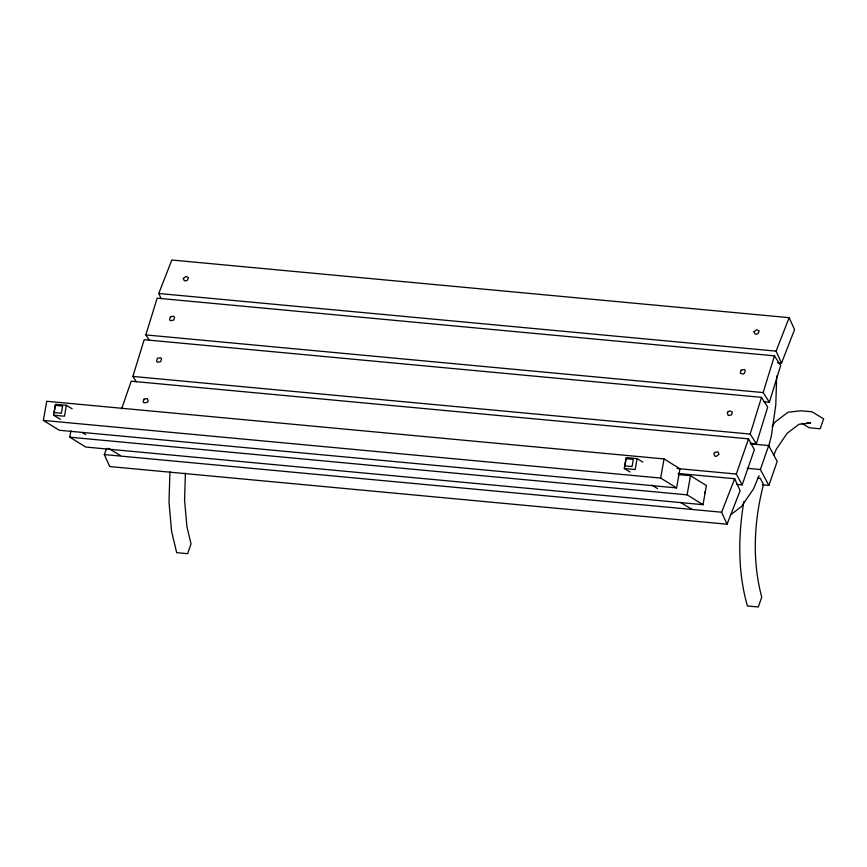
<?xml version="1.0" encoding="UTF-8"?>
<svg xmlns="http://www.w3.org/2000/svg" width="867" height="867" viewBox="0 0 867 867"><rect width="100%" height="100%" fill="white"/><g stroke="black" fill="none" stroke-linecap="round" stroke-linejoin="round"><path stroke-width="1.3" d="M704.698 493.29L704.719 491.936M169.932 471.886L169 502.047L171.59 531.352L176.695 552.669L187.608 553.688L191.033 543.847L186.925 526.692L184.573 500.237L185.408 473.187M776.691 375.964L775.802 404.802L771.327 436.09L768.552 446.548M743.843 501.722C738.077 536.185 737.741 572.177 747.408 605.968L758.322 606.987L761.735 597.146C751.917 560.44 753.965 521.013 763.502 484.469L760.153 478.226L757.725 477.999M60.452 419.346L53.57 415.195L55.455 404.304L66.369 405.322L72.145 408.801M66.369 405.322L64.483 416.225L53.57 415.195M630.016 471.962L624.283 468.505L626.169 457.603L637.082 458.621L642.859 462.1M637.082 458.621L635.197 469.524L624.283 468.505M43.35 420.419L46.71 401.269L664.035 458.925L679.945 468.765L676.585 487.915L59.259 430.26L43.35 420.419L660.676 478.064L676.585 487.915M678.352 474.563L690.49 475.701L706.399 485.542L703.029 504.692L85.714 447.036L69.804 437.196L70.921 430.812M660.676 478.064L664.035 458.925M703.029 504.692L687.119 494.851L690.49 475.701M136.314 381.816L132.868 376.43L144.171 339.691L761.497 397.346L767.707 407.046L756.392 443.774L751.006 443.265M149.287 340.298L145.829 334.911L157.144 298.183L774.469 355.838L780.679 365.538L769.365 402.266L763.979 401.757M756.392 443.774L750.183 434.074L761.497 397.346M769.365 402.266L763.155 392.567L774.469 355.838M121.608 408.856L131.21 381.198L748.524 438.854L754.355 449.724L742.141 484.913L736.755 484.415M742.141 484.913L736.321 474.043L748.524 438.854M762.256 484.783L768.877 485.401L760.381 469.535L768.693 445.562L750.15 443.828M768.877 485.401L777.2 461.428L768.693 445.562M160.937 298.291L158.769 293.49L171.829 260.013L789.154 317.669L794.562 329.655L781.514 363.132L777.471 362.753M678.081 473.458L734.685 478.736L740.104 490.722L727.045 524.21L109.73 466.554L104.311 454.568L106.728 448.369M781.514 363.132L776.095 351.146L789.154 317.669M727.045 524.21L721.637 512.224L734.685 478.736M759.091 475.701L753.466 488.966L741.393 506.621L730.393 514.998M773.732 455.294L776.323 449.171L787.214 433.229L798.951 424.299L810.667 423.053L807.025 422.706M772.063 426.477L775.087 422.066L788.081 412.172L801.054 410.785L811.967 411.803L823.65 418.837L820.171 428.775L809.258 427.756L801.867 423.302M158.769 293.49L776.095 351.146M145.829 334.911L763.155 392.567M132.868 376.43L750.183 434.074M747.126 468.299L760.381 469.535M677.008 468.505L736.321 474.043M69.804 437.196L687.119 494.851M104.311 454.568L721.637 512.224M651.789 485.087L657.522 488.544M680.443 502.372L691.909 509.287M82.224 432.481L85.66 434.551M108.581 448.38L120.047 455.294M183.305 278.437L184.259 280.724L185.841 280.875L187.445 280.182L188.475 277.559L185.906 276.475L183.305 278.437M754.019 331.736L754.962 334.023L756.555 334.174L758.159 333.481L759.178 330.858L756.62 329.774L754.019 331.736M55.39 405.388L54.144 412.584L61.351 413.256L62.597 406.059L55.39 405.388M626.104 458.686L624.858 465.882L632.065 466.554L633.311 459.358L626.104 458.686M170.431 316.834L169.542 319.717L170.55 320.725L173.703 320.107L174.592 317.224L173.573 316.217L170.431 316.834M157.458 358.353L156.569 361.225L157.588 362.233L160.731 361.615L161.62 358.732L160.612 357.724L157.458 358.353M741.144 370.144L740.255 373.016L742.856 374.176L744.417 373.406L745.306 370.523L744.287 369.515L741.144 370.144M728.172 411.652L727.24 413.039L728.302 415.531L731.445 414.914L732.333 412.042L729.732 410.882L728.172 411.652M144.074 399.145L143.12 401.909L144.106 402.873L147.282 402.299L148.246 400.955L147.249 398.56L144.074 399.145M714.787 452.444L713.812 453.777L714.82 456.172L716.413 456.324L718.96 454.265L717.963 451.859L714.787 452.444"/></g></svg>
